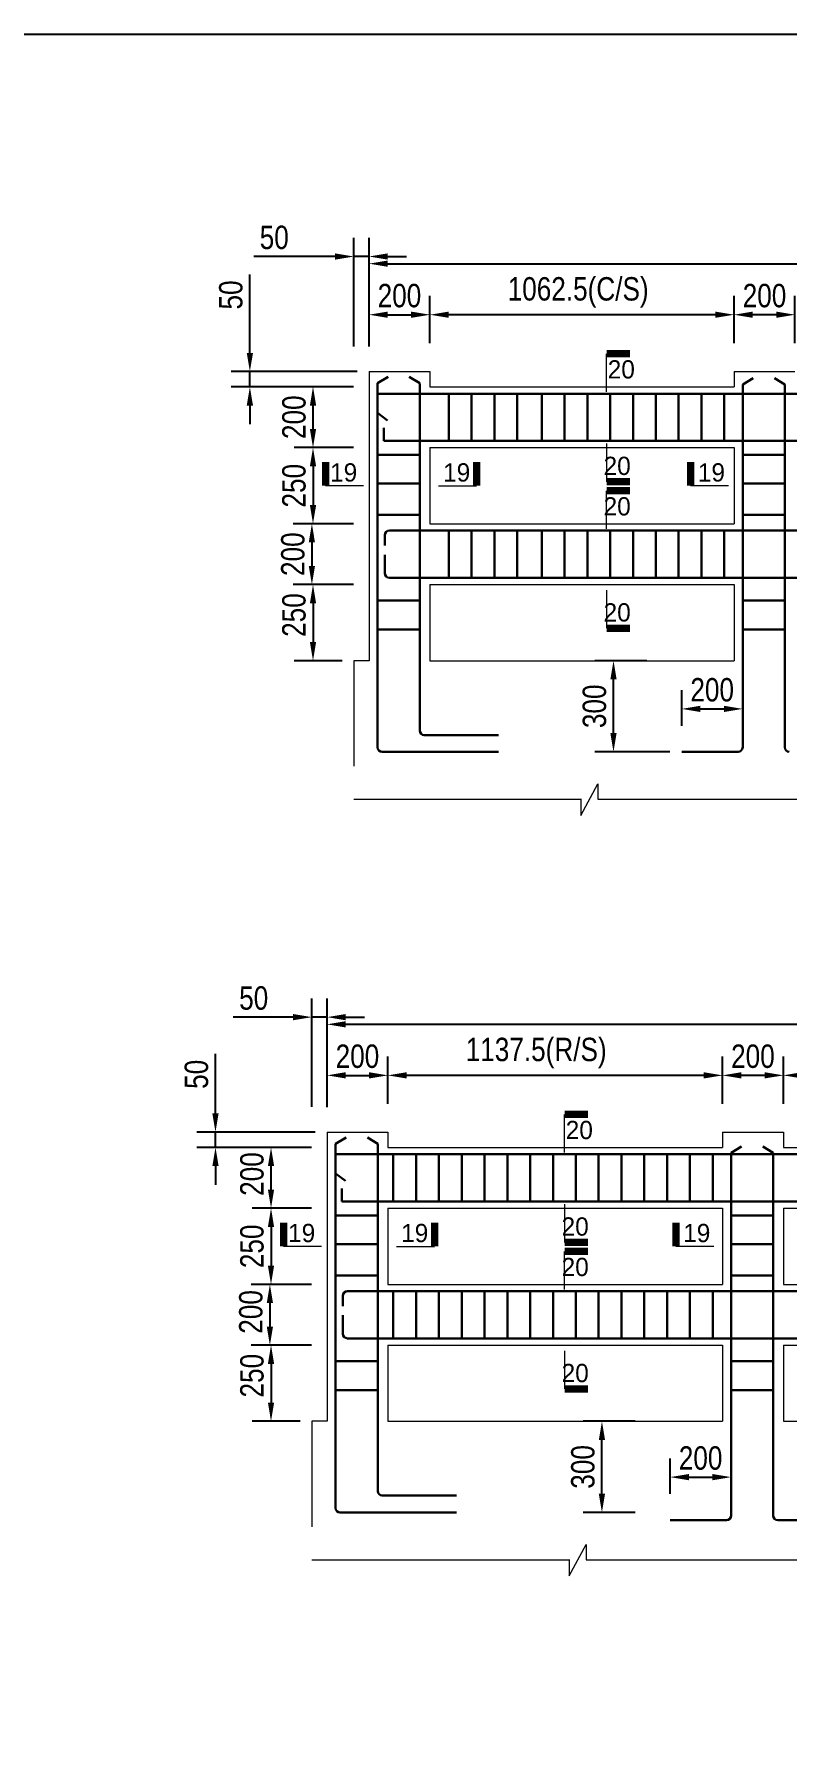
# Model space of a CAD drawing. Extents: x -358915 to 1258323, y -1667244 to -305611.
# Drawn here: x 1107416 to 1110632, y -1475188 to -1467894 of the extents above; entities that cross this region are included whole.
import ezdxf

# ---------------------------------------------------------------- set-up
doc = ezdxf.new("R2010")
doc.units = 0
doc.header["$LTSCALE"] = 300
doc.header["$MEASUREMENT"] = 0
doc.linetypes.add('DASHED', pattern=[0.75, 0.5, -0.25])
doc.layers.get('DEFPOINTS').update_dxf_attribs({"linetype": 'CONTINUOUS'})
doc.layers.add('LINE', color=7, linetype='CONTINUOUS')
doc.layers.add('TEXT', color=10, linetype='CONTINUOUS')
doc.layers.add('ROD', color=1, linetype='CONTINUOUS', lineweight=30)
doc.styles.add('DIM', font='isocp3.shx')
doc.styles.add('SH-T2', font='arial.ttf', dxfattribs={"width": 0.8})
doc.dimstyles.new('dim_50', dxfattribs={"dimtxt": 100, "dimasz": 100, "dimexe": 50, "dimexo": 30, "dimgap": 30, "dimtad": 1, "dimdec": 0, "dimzin": 0, "dimdsep": 46, "dimtxsty": 'DIM', "dimcen": 0.09, "dimclrd": 5, "dimclre": 5, "dimclrt": 7, "dimadec": 0, "dimazin": 0, "dimtfac": 1, "dimtdec": 0, "dimtmove": 0, "dimatfit": 3, "dimfxl": 1, "dimtolj": 1, "dimtzin": 0, "dimarcsym": 1})

# ---------------------------------------------------------------- blocks, each defined once
blk = doc.blocks.new('se')
at = {"layer": 'TEXT', "color": 6, "lineweight": 9, "ltscale": 3}
blk.add_lwpolyline([(0, 0, 20, 20, 0), (0, 64.7, 0, 0, 0)], format="xyseb", dxfattribs=at)
blk.add_lwpolyline([(-104.2, 0), (0, 0)], dxfattribs=at)
blk = doc.blocks.new('*D1262')
at = {"layer": 'DEFPOINTS', "color": 0, "transparency": 16777216}
for p in [(1109106.7, -1469092.7), (1108846.7, -1469263.9), (1109106.7, -1469263.9)]:
    blk.add_point(p, dxfattribs=at)
at = {"layer": 'LINE', "color": 5, "lineweight": -2, "transparency": 16777216}
for p, q in [((1108846.7, -1469213.9), (1108846.7, -1469012.7)), ((1109106.7, -1469213.9), (1109106.7, -1469012.7)), ((1108926.7, -1469092.7), (1109026.7, -1469092.7))]:
    blk.add_line(p, q, dxfattribs=at)
at = {"layer": 'LINE', "color": 5, "transparency": 16777216}
for points in [[(1108926.7, -1469079.4), (1108926.7, -1469106), (1108846.7, -1469092.7)], [(1109026.7, -1469079.4), (1109026.7, -1469106), (1109106.7, -1469092.7)]]:
    blk.add_solid(points, dxfattribs=at)
at = {"layer": 'LINE', "color": 7, "transparency": 16777216, "insert": (1108976.7, -1469011.7), "char_height": 100, "attachment_point": 5, "style": 'SH-T2'}
blk.add_mtext('\\A1;200', dxfattribs=at)
blk = doc.blocks.new('*D1263')
at = {"layer": 'DEFPOINTS', "color": 0, "transparency": 16777216}
for p in [(1109106.7, -1469092.7), (1109106.7, -1469263.9), (1110406.7, -1469263.9)]:
    blk.add_point(p, dxfattribs=at)
at = {"layer": 'LINE', "color": 5, "lineweight": -2, "transparency": 16777216}
for p, q in [((1109106.7, -1469213.9), (1109106.7, -1469012.7)), ((1110406.7, -1469213.9), (1110406.7, -1469012.7)), ((1110326.7, -1469092.7), (1109186.7, -1469092.7))]:
    blk.add_line(p, q, dxfattribs=at)
at = {"layer": 'LINE', "color": 5, "transparency": 16777216}
for points in [[(1109186.7, -1469079.4), (1109186.7, -1469106), (1109106.7, -1469092.7)], [(1110326.7, -1469079.4), (1110326.7, -1469106), (1110406.7, -1469092.7)]]:
    blk.add_solid(points, dxfattribs=at)
at = {"layer": 'LINE', "color": 7, "transparency": 16777216, "insert": (1109740.4, -1468997.2), "char_height": 100, "attachment_point": 5, "style": 'SH-T2'}
blk.add_mtext('\\A1;1062.5(C/S)', dxfattribs=at)
blk = doc.blocks.new('*D1264')
at = {"layer": 'DEFPOINTS', "color": 0, "transparency": 16777216}
for p in [(1110406.7, -1469092.7), (1110406.7, -1469263.9), (1110666.7, -1469263.9)]:
    blk.add_point(p, dxfattribs=at)
at = {"layer": 'LINE', "color": 5, "lineweight": -2, "transparency": 16777216}
for p, q in [((1110406.7, -1469213.9), (1110406.7, -1469012.7)), ((1110666.7, -1469213.9), (1110666.7, -1469012.7)), ((1110586.7, -1469092.7), (1110486.7, -1469092.7))]:
    blk.add_line(p, q, dxfattribs=at)
at = {"layer": 'LINE', "color": 5, "transparency": 16777216}
for points in [[(1110486.7, -1469079.4), (1110486.7, -1469106), (1110406.7, -1469092.7)], [(1110586.7, -1469079.4), (1110586.7, -1469106), (1110666.7, -1469092.7)]]:
    blk.add_solid(points, dxfattribs=at)
at = {"layer": 'LINE', "color": 7, "transparency": 16777216, "insert": (1110536.7, -1469011.7), "char_height": 100, "attachment_point": 5, "style": 'SH-T2'}
blk.add_mtext('\\A1;200', dxfattribs=at)
blk = doc.blocks.new('*D1267')
at = {"layer": 'DEFPOINTS', "color": 0, "transparency": 16777216}
for p in [(1108607.3, -1469400.5), (1108831, -1469400.5), (1108831, -1469660.5)]:
    blk.add_point(p, dxfattribs=at)
at = {"layer": 'LINE', "color": 5, "lineweight": -2, "transparency": 16777216}
for p, q in [((1108781, -1469400.5), (1108527.3, -1469400.5)), ((1108607.3, -1469580.5), (1108607.3, -1469480.5)), ((1108781, -1469660.5), (1108527.3, -1469660.5))]:
    blk.add_line(p, q, dxfattribs=at)
at = {"layer": 'LINE', "color": 5, "transparency": 16777216}
for points in [[(1108594, -1469480.5), (1108620.7, -1469480.5), (1108607.3, -1469400.5)], [(1108594, -1469580.5), (1108620.7, -1469580.5), (1108607.3, -1469660.5)]]:
    blk.add_solid(points, dxfattribs=at)
at = {"layer": 'LINE', "color": 7, "transparency": 16777216, "insert": (1108526.3, -1469530.5), "char_height": 100, "attachment_point": 5, "rotation": 90, "style": 'SH-T2'}
blk.add_mtext('\\A1;200', dxfattribs=at)
blk = doc.blocks.new('*D1268')
at = {"layer": 'DEFPOINTS', "color": 0, "transparency": 16777216}
for p in [(1108831, -1469660.5), (1108607.3, -1469985.5), (1108831, -1469985.5)]:
    blk.add_point(p, dxfattribs=at)
at = {"layer": 'LINE', "color": 5, "lineweight": -2, "transparency": 16777216}
for p, q in [((1108781, -1469660.5), (1108527.3, -1469660.5)), ((1108607.3, -1469740.5), (1108607.3, -1469905.5)), ((1108781, -1469985.5), (1108527.3, -1469985.5))]:
    blk.add_line(p, q, dxfattribs=at)
at = {"layer": 'LINE', "color": 5, "transparency": 16777216}
for points in [[(1108594, -1469740.5), (1108620.7, -1469740.5), (1108607.3, -1469660.5)], [(1108594, -1469905.5), (1108620.7, -1469905.5), (1108607.3, -1469985.5)]]:
    blk.add_solid(points, dxfattribs=at)
at = {"layer": 'LINE', "color": 7, "transparency": 16777216, "insert": (1108526.3, -1469823), "char_height": 100, "attachment_point": 5, "rotation": 90, "style": 'SH-T2'}
blk.add_mtext('\\A1;250', dxfattribs=at)
blk = doc.blocks.new('*D1269')
at = {"layer": 'DEFPOINTS', "color": 0, "transparency": 16777216}
for p in [(1108831, -1469985.5), (1108602.5, -1470245.5), (1108831, -1470245.5)]:
    blk.add_point(p, dxfattribs=at)
at = {"layer": 'LINE', "color": 5, "lineweight": -2, "transparency": 16777216}
for p, q in [((1108781, -1469985.5), (1108522.5, -1469985.5)), ((1108602.5, -1470065.5), (1108602.5, -1470165.5)), ((1108781, -1470245.5), (1108522.5, -1470245.5))]:
    blk.add_line(p, q, dxfattribs=at)
at = {"layer": 'LINE', "color": 5, "transparency": 16777216}
for points in [[(1108589.2, -1470065.5), (1108615.8, -1470065.5), (1108602.5, -1469985.5)], [(1108589.2, -1470165.5), (1108615.8, -1470165.5), (1108602.5, -1470245.5)]]:
    blk.add_solid(points, dxfattribs=at)
at = {"layer": 'LINE', "color": 7, "transparency": 16777216, "insert": (1108521.5, -1470115.5), "char_height": 100, "attachment_point": 5, "rotation": 90, "style": 'SH-T2'}
blk.add_mtext('\\A1;200', dxfattribs=at)
blk = doc.blocks.new('*D1270')
at = {"layer": 'DEFPOINTS', "color": 0, "transparency": 16777216}
for p in [(1108782.5, -1470245.5), (1108607.3, -1470570.5), (1108782.5, -1470570.5)]:
    blk.add_point(p, dxfattribs=at)
at = {"layer": 'LINE', "color": 5, "lineweight": -2, "transparency": 16777216}
for p, q in [((1108732.5, -1470245.5), (1108527.3, -1470245.5)), ((1108607.3, -1470325.5), (1108607.3, -1470490.5)), ((1108732.5, -1470570.5), (1108527.3, -1470570.5))]:
    blk.add_line(p, q, dxfattribs=at)
at = {"layer": 'LINE', "color": 5, "transparency": 16777216}
for points in [[(1108594, -1470325.5), (1108620.7, -1470325.5), (1108607.3, -1470245.5)], [(1108594, -1470490.5), (1108620.7, -1470490.5), (1108607.3, -1470570.5)]]:
    blk.add_solid(points, dxfattribs=at)
at = {"layer": 'LINE', "color": 7, "transparency": 16777216, "insert": (1108526.3, -1470375.5), "char_height": 100, "attachment_point": 5, "rotation": 90, "style": 'SH-T2'}
blk.add_mtext('\\A1;250', dxfattribs=at)
blk = doc.blocks.new('*D1275')
at = {"layer": 'DEFPOINTS', "color": 0, "transparency": 16777216}
for p in [(1115346.7, -1468874.7), (1108846.7, -1468962.7), (1115346.7, -1468962.7)]:
    blk.add_point(p, dxfattribs=at)
at = {"layer": 'LINE', "color": 5, "lineweight": -2, "transparency": 16777216}
for p, q in [((1108846.7, -1468912.7), (1108846.7, -1468794.7)), ((1115346.7, -1468912.7), (1115346.7, -1468794.7)), ((1108926.7, -1468874.7), (1115266.7, -1468874.7))]:
    blk.add_line(p, q, dxfattribs=at)
at = {"layer": 'LINE', "color": 5, "transparency": 16777216}
for points in [[(1108926.7, -1468861.4), (1108926.7, -1468888), (1108846.7, -1468874.7)], [(1115266.7, -1468861.4), (1115266.7, -1468888), (1115346.7, -1468874.7)]]:
    blk.add_solid(points, dxfattribs=at)
at = {"layer": 'LINE', "color": 7, "transparency": 16777216, "insert": (1112096.7, -1468793.7), "char_height": 100, "attachment_point": 5, "style": 'SH-T2'}
blk.add_mtext('\\A1;5250', dxfattribs=at)
blk = doc.blocks.new('*D1276')
at = {"layer": 'DEFPOINTS', "color": 0, "transparency": 16777216}
for p in [(1108781.7, -1468844.1), (1108781.7, -1469277.8), (1108846.7, -1469278.3)]:
    blk.add_point(p, dxfattribs=at)
at = {"layer": 'LINE', "color": 5, "lineweight": -2, "transparency": 16777216}
for p, q in [((1108781.7, -1469227.8), (1108781.7, -1468764.1)), ((1108846.7, -1469228.3), (1108846.7, -1468764.1)), ((1108701.7, -1468844.1), (1108354.6, -1468844.1)), ((1108846.7, -1468844.1), (1108781.7, -1468844.1)), ((1108926.7, -1468844.1), (1109006.7, -1468844.1))]:
    blk.add_line(p, q, dxfattribs=at)
at = {"layer": 'LINE', "color": 5, "transparency": 16777216}
for points in [[(1108701.7, -1468830.7), (1108701.7, -1468857.4), (1108781.7, -1468844.1)], [(1108926.7, -1468830.7), (1108926.7, -1468857.4), (1108846.7, -1468844.1)]]:
    blk.add_solid(points, dxfattribs=at)
at = {"layer": 'LINE', "color": 7, "transparency": 16777216, "insert": (1108441.7, -1468763), "char_height": 100, "attachment_point": 5, "style": 'SH-T2'}
blk.add_mtext('\\A1;50', dxfattribs=at)
blk = doc.blocks.new('*D1333')
at = {"layer": 'DEFPOINTS', "color": 0, "transparency": 16777216}
for p in [(1109891.4, -1470570.5), (1110084, -1470570.5), (1110182.8, -1470959.8)]:
    blk.add_point(p, dxfattribs=at)
at = {"layer": 'LINE', "color": 5, "lineweight": -2, "transparency": 16777216}
for p, q in [((1110034, -1470570.5), (1109811.4, -1470570.5)), ((1109891.4, -1470879.8), (1109891.4, -1470650.5)), ((1110132.8, -1470959.8), (1109811.4, -1470959.8))]:
    blk.add_line(p, q, dxfattribs=at)
at = {"layer": 'LINE', "color": 5, "transparency": 16777216}
for points in [[(1109878.1, -1470650.5), (1109904.7, -1470650.5), (1109891.4, -1470570.5)], [(1109878.1, -1470879.8), (1109904.7, -1470879.8), (1109891.4, -1470959.8)]]:
    blk.add_solid(points, dxfattribs=at)
at = {"layer": 'LINE', "color": 7, "transparency": 16777216, "insert": (1109810.3, -1470765.2), "char_height": 100, "attachment_point": 5, "rotation": 90, "style": 'SH-T2'}
blk.add_mtext('\\A1;300', dxfattribs=at)
blk = doc.blocks.new('*D1278')
at = {"layer": 'DEFPOINTS', "color": 0, "transparency": 16777216}
for p in [(1108927.2, -1472341.6), (1108667.2, -1472512.7), (1108927.2, -1472512.7)]:
    blk.add_point(p, dxfattribs=at)
at = {"layer": 'LINE', "color": 5, "lineweight": -2, "transparency": 16777216}
for p, q in [((1108667.2, -1472462.7), (1108667.2, -1472261.6)), ((1108927.2, -1472462.7), (1108927.2, -1472261.6)), ((1108747.2, -1472341.6), (1108847.2, -1472341.6))]:
    blk.add_line(p, q, dxfattribs=at)
at = {"layer": 'LINE', "color": 5, "transparency": 16777216}
for points in [[(1108747.2, -1472328.2), (1108747.2, -1472354.9), (1108667.2, -1472341.6)], [(1108847.2, -1472328.2), (1108847.2, -1472354.9), (1108927.2, -1472341.6)]]:
    blk.add_solid(points, dxfattribs=at)
at = {"layer": 'LINE', "color": 7, "transparency": 16777216, "insert": (1108797.2, -1472260.5), "char_height": 100, "attachment_point": 5, "style": 'SH-T2'}
blk.add_mtext('\\A1;200', dxfattribs=at)
blk = doc.blocks.new('*D1279')
at = {"layer": 'DEFPOINTS', "color": 0, "transparency": 16777216}
for p in [(1108927.2, -1472341.6), (1108927.2, -1472512.7), (1110357.2, -1472512.7)]:
    blk.add_point(p, dxfattribs=at)
at = {"layer": 'LINE', "color": 5, "lineweight": -2, "transparency": 16777216}
for p, q in [((1108927.2, -1472462.7), (1108927.2, -1472261.6)), ((1110357.2, -1472462.7), (1110357.2, -1472261.6)), ((1110277.2, -1472341.6), (1109007.2, -1472341.6))]:
    blk.add_line(p, q, dxfattribs=at)
at = {"layer": 'LINE', "color": 5, "transparency": 16777216}
for points in [[(1109007.2, -1472328.2), (1109007.2, -1472354.9), (1108927.2, -1472341.6)], [(1110277.2, -1472328.2), (1110277.2, -1472354.9), (1110357.2, -1472341.6)]]:
    blk.add_solid(points, dxfattribs=at)
at = {"layer": 'LINE', "color": 7, "transparency": 16777216, "insert": (1109561, -1472246), "char_height": 100, "attachment_point": 5, "style": 'SH-T2'}
blk.add_mtext('\\A1;1137.5(R/S)', dxfattribs=at)
blk = doc.blocks.new('*D1280')
at = {"layer": 'DEFPOINTS', "color": 0, "transparency": 16777216}
for p in [(1110357.2, -1472341.6), (1110357.2, -1472512.7), (1110617.2, -1472512.7)]:
    blk.add_point(p, dxfattribs=at)
at = {"layer": 'LINE', "color": 5, "lineweight": -2, "transparency": 16777216}
for p, q in [((1110357.2, -1472462.7), (1110357.2, -1472261.6)), ((1110617.2, -1472462.7), (1110617.2, -1472261.6)), ((1110537.2, -1472341.6), (1110437.2, -1472341.6))]:
    blk.add_line(p, q, dxfattribs=at)
at = {"layer": 'LINE', "color": 5, "transparency": 16777216}
for points in [[(1110437.2, -1472328.2), (1110437.2, -1472354.9), (1110357.2, -1472341.6)], [(1110537.2, -1472328.2), (1110537.2, -1472354.9), (1110617.2, -1472341.6)]]:
    blk.add_solid(points, dxfattribs=at)
at = {"layer": 'LINE', "color": 7, "transparency": 16777216, "insert": (1110487.2, -1472260.5), "char_height": 100, "attachment_point": 5, "style": 'SH-T2'}
blk.add_mtext('\\A1;200', dxfattribs=at)
blk = doc.blocks.new('*D1283')
at = {"layer": 'DEFPOINTS', "color": 0, "transparency": 16777216}
for p in [(1108427.9, -1472649.3), (1108651.5, -1472649.3), (1108651.5, -1472909.3)]:
    blk.add_point(p, dxfattribs=at)
at = {"layer": 'LINE', "color": 5, "lineweight": -2, "transparency": 16777216}
for p, q in [((1108601.5, -1472649.3), (1108347.9, -1472649.3)), ((1108427.9, -1472829.3), (1108427.9, -1472729.3)), ((1108601.5, -1472909.3), (1108347.9, -1472909.3))]:
    blk.add_line(p, q, dxfattribs=at)
at = {"layer": 'LINE', "color": 5, "transparency": 16777216}
for points in [[(1108414.6, -1472729.3), (1108441.2, -1472729.3), (1108427.9, -1472649.3)], [(1108414.6, -1472829.3), (1108441.2, -1472829.3), (1108427.9, -1472909.3)]]:
    blk.add_solid(points, dxfattribs=at)
at = {"layer": 'LINE', "color": 7, "transparency": 16777216, "insert": (1108346.8, -1472763.1), "char_height": 100, "attachment_point": 5, "rotation": 90, "style": 'SH-T2'}
blk.add_mtext('\\A1;200', dxfattribs=at)
blk = doc.blocks.new('*D1284')
at = {"layer": 'DEFPOINTS', "color": 0, "transparency": 16777216}
for p in [(1108651.5, -1472909.3), (1108427.9, -1473234.3), (1108651.5, -1473234.3)]:
    blk.add_point(p, dxfattribs=at)
at = {"layer": 'LINE', "color": 5, "lineweight": -2, "transparency": 16777216}
for p, q in [((1108601.5, -1472909.3), (1108347.9, -1472909.3)), ((1108427.9, -1472989.3), (1108427.9, -1473154.3)), ((1108601.5, -1473234.3), (1108347.9, -1473234.3))]:
    blk.add_line(p, q, dxfattribs=at)
at = {"layer": 'LINE', "color": 5, "transparency": 16777216}
for points in [[(1108414.6, -1472989.3), (1108441.2, -1472989.3), (1108427.9, -1472909.3)], [(1108414.6, -1473154.3), (1108441.2, -1473154.3), (1108427.9, -1473234.3)]]:
    blk.add_solid(points, dxfattribs=at)
at = {"layer": 'LINE', "color": 7, "transparency": 16777216, "insert": (1108346.8, -1473071.8), "char_height": 100, "attachment_point": 5, "rotation": 90, "style": 'SH-T2'}
blk.add_mtext('\\A1;250', dxfattribs=at)
blk = doc.blocks.new('*D1285')
at = {"layer": 'DEFPOINTS', "color": 0, "transparency": 16777216}
for p in [(1108651.5, -1473234.3), (1108423.1, -1473494.3), (1108651.5, -1473494.3)]:
    blk.add_point(p, dxfattribs=at)
at = {"layer": 'LINE', "color": 5, "lineweight": -2, "transparency": 16777216}
for p, q in [((1108601.5, -1473234.3), (1108343.1, -1473234.3)), ((1108423.1, -1473314.3), (1108423.1, -1473414.3)), ((1108601.5, -1473494.3), (1108343.1, -1473494.3))]:
    blk.add_line(p, q, dxfattribs=at)
at = {"layer": 'LINE', "color": 5, "transparency": 16777216}
for points in [[(1108409.7, -1473314.3), (1108436.4, -1473314.3), (1108423.1, -1473234.3)], [(1108409.7, -1473414.3), (1108436.4, -1473414.3), (1108423.1, -1473494.3)]]:
    blk.add_solid(points, dxfattribs=at)
at = {"layer": 'LINE', "color": 7, "transparency": 16777216, "insert": (1108342, -1473352), "char_height": 100, "attachment_point": 5, "rotation": 90, "style": 'SH-T2'}
blk.add_mtext('\\A1;200', dxfattribs=at)
blk = doc.blocks.new('*D1286')
at = {"layer": 'DEFPOINTS', "color": 0, "transparency": 16777216}
for p in [(1108603.1, -1473494.3), (1108427.9, -1473819.3), (1108603.1, -1473819.3)]:
    blk.add_point(p, dxfattribs=at)
at = {"layer": 'LINE', "color": 5, "lineweight": -2, "transparency": 16777216}
for p, q in [((1108553.1, -1473494.3), (1108347.9, -1473494.3)), ((1108427.9, -1473574.3), (1108427.9, -1473739.3)), ((1108553.1, -1473819.3), (1108347.9, -1473819.3))]:
    blk.add_line(p, q, dxfattribs=at)
at = {"layer": 'LINE', "color": 5, "transparency": 16777216}
for points in [[(1108414.6, -1473574.3), (1108441.2, -1473574.3), (1108427.9, -1473494.3)], [(1108414.6, -1473739.3), (1108441.2, -1473739.3), (1108427.9, -1473819.3)]]:
    blk.add_solid(points, dxfattribs=at)
at = {"layer": 'LINE', "color": 7, "transparency": 16777216, "insert": (1108346.8, -1473624.3), "char_height": 100, "attachment_point": 5, "rotation": 90, "style": 'SH-T2'}
blk.add_mtext('\\A1;250', dxfattribs=at)
blk = doc.blocks.new('*D1287')
at = {"layer": 'DEFPOINTS', "color": 0, "transparency": 16777216}
for p in [(1112047.2, -1472341.6), (1110617.2, -1472512.7), (1112047.2, -1472512.7)]:
    blk.add_point(p, dxfattribs=at)
at = {"layer": 'LINE', "color": 5, "lineweight": -2, "transparency": 16777216}
for p, q in [((1110617.2, -1472462.7), (1110617.2, -1472261.6)), ((1112047.2, -1472462.7), (1112047.2, -1472261.6)), ((1110697.2, -1472341.6), (1111967.2, -1472341.6))]:
    blk.add_line(p, q, dxfattribs=at)
at = {"layer": 'LINE', "color": 5, "transparency": 16777216}
for points in [[(1110697.2, -1472328.2), (1110697.2, -1472354.9), (1110617.2, -1472341.6)], [(1111967.2, -1472328.2), (1111967.2, -1472354.9), (1112047.2, -1472341.6)]]:
    blk.add_solid(points, dxfattribs=at)
at = {"layer": 'LINE', "color": 7, "transparency": 16777216, "insert": (1111251, -1472246), "char_height": 100, "attachment_point": 5, "style": 'SH-T2'}
blk.add_mtext('\\A1;1137.5 (R/S)', dxfattribs=at)
blk = doc.blocks.new('*D1291')
at = {"layer": 'DEFPOINTS', "color": 0, "transparency": 16777216}
for p in [(1115687.2, -1472123.6), (1108667.2, -1472211.6), (1115687.2, -1472211.6)]:
    blk.add_point(p, dxfattribs=at)
at = {"layer": 'LINE', "color": 5, "lineweight": -2, "transparency": 16777216}
for p, q in [((1108667.2, -1472161.6), (1108667.2, -1472043.6)), ((1115687.2, -1472161.6), (1115687.2, -1472043.6)), ((1108747.2, -1472123.6), (1115607.2, -1472123.6))]:
    blk.add_line(p, q, dxfattribs=at)
at = {"layer": 'LINE', "color": 5, "transparency": 16777216}
for points in [[(1108747.2, -1472110.2), (1108747.2, -1472136.9), (1108667.2, -1472123.6)], [(1115607.2, -1472110.2), (1115607.2, -1472136.9), (1115687.2, -1472123.6)]]:
    blk.add_solid(points, dxfattribs=at)
at = {"layer": 'LINE', "color": 7, "transparency": 16777216, "insert": (1112177.2, -1472042.5), "char_height": 100, "attachment_point": 5, "style": 'SH-T2'}
blk.add_mtext('\\A1;5550', dxfattribs=at)
blk = doc.blocks.new('*D1292')
at = {"layer": 'DEFPOINTS', "color": 0, "transparency": 16777216}
for p in [(1108602.2, -1472092.9), (1108602.2, -1472526.7), (1108667.2, -1472527.2)]:
    blk.add_point(p, dxfattribs=at)
at = {"layer": 'LINE', "color": 5, "lineweight": -2, "transparency": 16777216}
for p, q in [((1108602.2, -1472476.7), (1108602.2, -1472012.9)), ((1108667.2, -1472477.2), (1108667.2, -1472012.9)), ((1108522.2, -1472092.9), (1108266.8, -1472092.9)), ((1108667.2, -1472092.9), (1108602.2, -1472092.9)), ((1108747.2, -1472092.9), (1108827.2, -1472092.9))]:
    blk.add_line(p, q, dxfattribs=at)
at = {"layer": 'LINE', "color": 5, "transparency": 16777216}
for points in [[(1108522.2, -1472079.6), (1108522.2, -1472106.3), (1108602.2, -1472092.9)], [(1108747.2, -1472079.6), (1108747.2, -1472106.3), (1108667.2, -1472092.9)]]:
    blk.add_solid(points, dxfattribs=at)
at = {"layer": 'LINE', "color": 7, "transparency": 16777216, "insert": (1108353.9, -1472011.9), "char_height": 100, "attachment_point": 5, "style": 'SH-T2'}
blk.add_mtext('\\A1;50', dxfattribs=at)
blk = doc.blocks.new('*D1335')
at = {"layer": 'DEFPOINTS', "color": 0, "transparency": 16777216}
for p in [(1109842, -1473819.3), (1110034.6, -1473819.3), (1110034.6, -1474208.7)]:
    blk.add_point(p, dxfattribs=at)
at = {"layer": 'LINE', "color": 5, "lineweight": -2, "transparency": 16777216}
for p, q in [((1109984.6, -1473819.3), (1109762, -1473819.3)), ((1109842, -1474128.7), (1109842, -1473899.3)), ((1109984.6, -1474208.7), (1109762, -1474208.7))]:
    blk.add_line(p, q, dxfattribs=at)
at = {"layer": 'LINE', "color": 5, "transparency": 16777216}
for points in [[(1109828.6, -1473899.3), (1109855.3, -1473899.3), (1109842, -1473819.3)], [(1109828.6, -1474128.7), (1109855.3, -1474128.7), (1109842, -1474208.7)]]:
    blk.add_solid(points, dxfattribs=at)
at = {"layer": 'LINE', "color": 7, "transparency": 16777216, "insert": (1109760.9, -1474014), "char_height": 100, "attachment_point": 5, "rotation": 90, "style": 'SH-T2'}
blk.add_mtext('\\A1;300', dxfattribs=at)
blk = doc.blocks.new('*D1296')
at = {"layer": 'DEFPOINTS', "color": 0, "transparency": 16777216}
for p in [(1108667.2, -1472584.3), (1108190.6, -1472649.3), (1108651.5, -1472649.3)]:
    blk.add_point(p, dxfattribs=at)
at = {"layer": 'LINE', "color": 5, "lineweight": -2, "transparency": 16777216}
for p, q in [((1108190.6, -1472504.3), (1108190.6, -1472250)), ((1108617.2, -1472584.3), (1108110.6, -1472584.3)), ((1108190.6, -1472649.3), (1108190.6, -1472584.3)), ((1108601.5, -1472649.3), (1108110.6, -1472649.3)), ((1108190.6, -1472729.3), (1108190.6, -1472809.3))]:
    blk.add_line(p, q, dxfattribs=at)
at = {"layer": 'LINE', "color": 5, "transparency": 16777216}
for points in [[(1108177.3, -1472504.3), (1108203.9, -1472504.3), (1108190.6, -1472584.3)], [(1108177.3, -1472729.3), (1108203.9, -1472729.3), (1108190.6, -1472649.3)]]:
    blk.add_solid(points, dxfattribs=at)
at = {"layer": 'LINE', "color": 7, "transparency": 16777216, "insert": (1108109.5, -1472337.2), "char_height": 100, "attachment_point": 5, "rotation": 90, "style": 'SH-T2'}
blk.add_mtext('\\A1;50', dxfattribs=at)
blk = doc.blocks.new('*D1297')
at = {"layer": 'DEFPOINTS', "color": 0, "transparency": 16777216}
for p in [(1108846.7, -1469335.5), (1108337.5, -1469400.5), (1108831, -1469400.5)]:
    blk.add_point(p, dxfattribs=at)
at = {"layer": 'LINE', "color": 5, "lineweight": -2, "transparency": 16777216}
for p, q in [((1108337.5, -1469255.5), (1108337.5, -1468921.1)), ((1108796.7, -1469335.5), (1108257.5, -1469335.5)), ((1108337.5, -1469400.5), (1108337.5, -1469335.5)), ((1108781, -1469400.5), (1108257.5, -1469400.5)), ((1108337.5, -1469480.5), (1108337.5, -1469560.5))]:
    blk.add_line(p, q, dxfattribs=at)
at = {"layer": 'LINE', "color": 5, "transparency": 16777216}
for points in [[(1108324.2, -1469255.5), (1108350.9, -1469255.5), (1108337.5, -1469335.5)], [(1108324.2, -1469480.5), (1108350.9, -1469480.5), (1108337.5, -1469400.5)]]:
    blk.add_solid(points, dxfattribs=at)
at = {"layer": 'LINE', "color": 7, "transparency": 16777216, "insert": (1108256.5, -1469008.3), "char_height": 100, "attachment_point": 5, "rotation": 90, "style": 'SH-T2'}
blk.add_mtext('\\A1;50', dxfattribs=at)
blk = doc.blocks.new('*D1337')
at = {"layer": 'DEFPOINTS', "color": 0, "transparency": 16777216}
for p in [(1110443.4, -1470776.3), (1110182.8, -1470898.3), (1110443.4, -1470898.3)]:
    blk.add_point(p, dxfattribs=at)
at = {"layer": 'LINE', "color": 5, "lineweight": -2, "transparency": 16777216}
for p, q in [((1110182.8, -1470848.3), (1110182.8, -1470696.3)), ((1110443.4, -1470848.3), (1110443.4, -1470696.3)), ((1110262.8, -1470776.3), (1110363.4, -1470776.3))]:
    blk.add_line(p, q, dxfattribs=at)
at = {"layer": 'LINE', "color": 5, "transparency": 16777216}
for points in [[(1110262.8, -1470762.9), (1110262.8, -1470789.6), (1110182.8, -1470776.3)], [(1110363.4, -1470762.9), (1110363.4, -1470789.6), (1110443.4, -1470776.3)]]:
    blk.add_solid(points, dxfattribs=at)
at = {"layer": 'LINE', "color": 7, "transparency": 16777216, "insert": (1110313.1, -1470695.2), "char_height": 100, "attachment_point": 5, "style": 'SH-T2'}
blk.add_mtext('\\A1;200', dxfattribs=at)
blk = doc.blocks.new('*D1340')
at = {"layer": 'DEFPOINTS', "color": 0, "transparency": 16777216}
for p in [(1110394, -1474057.6), (1110133.4, -1474179.7), (1110394, -1474179.7)]:
    blk.add_point(p, dxfattribs=at)
at = {"layer": 'LINE', "color": 5, "lineweight": -2, "transparency": 16777216}
for p, q in [((1110133.4, -1474129.7), (1110133.4, -1473977.6)), ((1110394, -1474129.7), (1110394, -1473977.6)), ((1110213.4, -1474057.6), (1110314, -1474057.6))]:
    blk.add_line(p, q, dxfattribs=at)
at = {"layer": 'LINE', "color": 5, "transparency": 16777216}
for points in [[(1110213.4, -1474044.3), (1110213.4, -1474071), (1110133.4, -1474057.6)], [(1110314, -1474044.3), (1110314, -1474071), (1110394, -1474057.6)]]:
    blk.add_solid(points, dxfattribs=at)
at = {"layer": 'LINE', "color": 7, "transparency": 16777216, "insert": (1110263.7, -1473976.6), "char_height": 100, "attachment_point": 5, "style": 'SH-T2'}
blk.add_mtext('\\A1;200', dxfattribs=at)

msp = doc.modelspace()

# ---------------------------------------------------------------- linework, layer by layer
at = {"layer": 'LINE', "lineweight": 9}
for p, q in [((1108846.7, -1469335.5), (1108846.7, -1470570.5)), ((1109106.7, -1469400.5), (1110406.7, -1469400.5)), ((1109106.7, -1469660.5), (1110406.7, -1469660.5)), ((1109106.7, -1469660.5), (1109106.7, -1469985.5)), ((1110406.7, -1469660.5), (1110406.7, -1469985.5)), ((1109106.7, -1469985.5), (1110406.7, -1469985.5)), ((1109106.7, -1470245.5), (1110406.7, -1470245.5)), ((1109106.7, -1470245.5), (1109106.7, -1470570.5)), ((1110406.7, -1470245.5), (1110406.7, -1470570.5)), ((1109106.7, -1470570.5), (1110406.7, -1470570.5)), ((1108667.2, -1472584.3), (1108667.2, -1473819.3)), ((1108927.2, -1472649.3), (1110357.2, -1472649.3)), ((1110617.2, -1472649.3), (1112047.2, -1472649.3)), ((1108927.2, -1472909.3), (1110357.2, -1472909.3)), ((1108927.2, -1472909.3), (1108927.2, -1473234.3)), ((1110357.2, -1472909.3), (1110357.2, -1473234.3)), ((1110617.2, -1472909.3), (1112047.2, -1472909.3)), ((1110617.2, -1472909.3), (1110617.2, -1473234.3)), ((1108927.2, -1473234.3), (1110357.2, -1473234.3)), ((1110617.2, -1473234.3), (1112047.2, -1473234.3)), ((1108927.2, -1473494.3), (1110357.2, -1473494.3)), ((1108927.2, -1473494.3), (1108927.2, -1473819.3)), ((1110357.2, -1473494.3), (1110357.2, -1473819.3)), ((1110617.2, -1473494.3), (1113737.2, -1473494.3)), ((1110617.2, -1473494.3), (1110617.2, -1473819.3)), ((1108927.2, -1473819.3), (1110357.2, -1473819.3)), ((1110617.2, -1473819.3), (1112047.2, -1473819.3))]:
    msp.add_line(p, q, dxfattribs=at)
at = {"layer": 'LINE', "linetype": 'DASHED', "lineweight": 9, "ltscale": 3}
for p, q in [((1109106.7, -1469335.5), (1109106.7, -1469400.5)), ((1110406.7, -1469335.5), (1110406.7, -1469400.5)), ((1108781.7, -1470570.5), (1108781.7, -1471162.2)), ((1108927.2, -1472584.3), (1108927.2, -1472649.3)), ((1110357.2, -1472584.3), (1110357.2, -1472649.3)), ((1110617.2, -1472584.3), (1110617.2, -1472649.3)), ((1108602.2, -1473819.3), (1108602.2, -1474411))]:
    msp.add_line(p, q, dxfattribs=at)
at = {"layer": 'LINE', "lineweight": 15}
for p, q in [((1109751.9, -1471231.1), (1109823.9, -1471095.8)), ((1109823.9, -1471095.8), (1109823.9, -1471162.2)), ((1108781.7, -1471162.2), (1109751.9, -1471162.2)), ((1109751.9, -1471160.9), (1109751.9, -1471231.1)), ((1109823.9, -1471162.2), (1112074.8, -1471162.2)), ((1108602.2, -1474411), (1109702.4, -1474411)), ((1109702.4, -1474479.9), (1109774.4, -1474344.7)), ((1109702.4, -1474409.7), (1109702.4, -1474479.9)), ((1109774.4, -1474344.7), (1109774.4, -1474411)), ((1109774.4, -1474411), (1112155.4, -1474411))]:
    msp.add_line(p, q, dxfattribs=at)
at = {"layer": 'LINE'}
msp.add_lwpolyline([(1123899.8, -1488297), (1095047.5, -1488297), (1095047.5, -1467894.3), (1123899.8, -1467894.3)], close=True, dxfattribs=at)
at = {"layer": 'LINE', "linetype": 'DASHED', "lineweight": 9, "ltscale": 3}
for points in [[(1108846.7, -1469335.5), (1109106.7, -1469335.5)], [(1110406.7, -1469335.5), (1110666.7, -1469335.5)], [(1108846.7, -1470570.5), (1108781.7, -1470570.5)], [(1108667.2, -1472584.3), (1108927.2, -1472584.3)], [(1110357.2, -1472584.3), (1110617.2, -1472584.3)], [(1108667.2, -1473819.3), (1108602.2, -1473819.3)]]:
    msp.add_lwpolyline(points, dxfattribs=at)
at = {"layer": 'ROD'}
for p, q in [((1108883.4, -1469576.8), (1108883.4, -1469385)), ((1108883.4, -1469429.9), (1113682.7, -1469429.9)), ((1108883.4, -1470940.3), (1108883.4, -1469449.4)), ((1109037.4, -1469429.9), (1109014.6, -1469429.9)), ((1109063.3, -1469386.3), (1109063.3, -1470868.5)), ((1109187.6, -1469631), (1109187.6, -1469429.9)), ((1109285.1, -1469631), (1109285.1, -1469429.9)), ((1109382.6, -1469631), (1109382.6, -1469429.9)), ((1109480.1, -1469631), (1109480.1, -1469429.9)), ((1109584.9, -1469631), (1109584.9, -1469429.9)), ((1109682.4, -1469631), (1109682.4, -1469429.9)), ((1109779.9, -1469631), (1109779.9, -1469429.9)), ((1109877.4, -1469631), (1109877.4, -1469429.9)), ((1109974.9, -1469631), (1109974.9, -1469429.9)), ((1110072.4, -1469631), (1110072.4, -1469429.9)), ((1110169.9, -1469631), (1110169.9, -1469429.9)), ((1110267.4, -1469631), (1110267.4, -1469429.9)), ((1110364.9, -1469631), (1110364.9, -1469429.9)), ((1110443.4, -1470940.3), (1110443.4, -1469390.9)), ((1110443.4, -1469390.9), (1110443.4, -1469482.2)), ((1110623.3, -1469390.9), (1110623.3, -1470940.3)), ((1108909.5, -1469631), (1108909.5, -1469576.4)), ((1108909.5, -1469631), (1113682.7, -1469631)), ((1108883.4, -1469690.7), (1109063.3, -1469690.7)), ((1110443.4, -1469690.7), (1110562.7, -1469690.7)), ((1110510.7, -1469690.7), (1110623.3, -1469690.7)), ((1108883.4, -1469813.8), (1109063.3, -1469813.8)), ((1110443.4, -1469813.8), (1110562.7, -1469813.8)), ((1110510.7, -1469813.8), (1110623.3, -1469813.8)), ((1108883.4, -1469947.3), (1109063.3, -1469947.3)), ((1110443.4, -1469947.3), (1110562.7, -1469947.3)), ((1110510.7, -1469947.3), (1110623.3, -1469947.3)), ((1108914.4, -1470034.4), (1108914.4, -1470078.4)), ((1108933.9, -1470014.9), (1113526.7, -1470014.9)), ((1109187.6, -1470216), (1109187.6, -1470014.9)), ((1109285.1, -1470216), (1109285.1, -1470014.9)), ((1109382.6, -1470216), (1109382.6, -1470014.9)), ((1109480.1, -1470216), (1109480.1, -1470014.9)), ((1109584.9, -1470216), (1109584.9, -1470014.9)), ((1109682.4, -1470216), (1109682.4, -1470014.9)), ((1109779.9, -1470216), (1109779.9, -1470014.9)), ((1109877.4, -1470216), (1109877.4, -1470014.9)), ((1109974.9, -1470216), (1109974.9, -1470014.9)), ((1110072.4, -1470216), (1110072.4, -1470014.9)), ((1110169.9, -1470216), (1110169.9, -1470014.9)), ((1110267.4, -1470216), (1110267.4, -1470014.9)), ((1110364.9, -1470216), (1110364.9, -1470014.9)), ((1108914.4, -1470117.6), (1108914.4, -1470196.5)), ((1108933.9, -1470216), (1113526.7, -1470216)), ((1108883.4, -1470313.8), (1109063.3, -1470313.8)), ((1110443.4, -1470313.8), (1110562.7, -1470313.8)), ((1110510.7, -1470313.8), (1110623.3, -1470313.8)), ((1108883.4, -1470436.9), (1109063.3, -1470436.9)), ((1110443.4, -1470436.9), (1110562.7, -1470436.9)), ((1110510.7, -1470436.9), (1110623.3, -1470436.9)), ((1109082.8, -1470888), (1109399.3, -1470888)), ((1108902.9, -1470959.8), (1109399.3, -1470959.8)), ((1110182.8, -1470959.8), (1110423.9, -1470959.8)), ((1108704, -1472825.7), (1108704, -1472633.9)), ((1108883.8, -1472633.9), (1108883.8, -1474117.3)), ((1108704, -1472678.8), (1113893.2, -1472678.8)), ((1108704, -1474189.2), (1108704, -1472698.3)), ((1108950.5, -1472879.9), (1108950.5, -1472678.8)), ((1109048, -1472879.9), (1109048, -1472678.8)), ((1109145.5, -1472879.9), (1109145.5, -1472678.8)), ((1109243, -1472879.9), (1109243, -1472678.8)), ((1109340.5, -1472879.9), (1109340.5, -1472678.8)), ((1109438, -1472879.9), (1109438, -1472678.8)), ((1109535.5, -1472879.9), (1109535.5, -1472678.8)), ((1109633, -1472879.9), (1109633, -1472678.8)), ((1109730.5, -1472879.9), (1109730.5, -1472678.8)), ((1109828, -1472879.9), (1109828, -1472678.8)), ((1109925.5, -1472879.9), (1109925.5, -1472678.8)), ((1110023, -1472879.9), (1110023, -1472678.8)), ((1110120.5, -1472879.9), (1110120.5, -1472678.8)), ((1110218, -1472879.9), (1110218, -1472678.8)), ((1110315.5, -1472879.9), (1110315.5, -1472678.8)), ((1110394, -1474221.7), (1110394, -1472672.2)), ((1110573.8, -1472672.2), (1110573.8, -1474221.7)), ((1108730, -1472879.9), (1108730, -1472825.3)), ((1108730, -1472879.9), (1113893.2, -1472879.9)), ((1108704, -1472939.6), (1108883.8, -1472939.6)), ((1110394, -1472939.6), (1110513.2, -1472939.6)), ((1110461.2, -1472939.6), (1110573.8, -1472939.6)), ((1108704, -1473062.7), (1108883.8, -1473062.7)), ((1110394, -1473062.7), (1110513.2, -1473062.7)), ((1110461.2, -1473062.7), (1110573.8, -1473062.7)), ((1108704, -1473196.1), (1108883.8, -1473196.1)), ((1110394, -1473196.1), (1110513.2, -1473196.1)), ((1110461.2, -1473196.1), (1110573.8, -1473196.1)), ((1108735, -1473283.3), (1108735, -1473327.3)), ((1108754.5, -1473263.8), (1113737.2, -1473263.8)), ((1108950.5, -1473464.9), (1108950.5, -1473263.8)), ((1109048, -1473464.9), (1109048, -1473263.8)), ((1109145.5, -1473464.9), (1109145.5, -1473263.8)), ((1109243, -1473464.9), (1109243, -1473263.8)), ((1109340.5, -1473464.9), (1109340.5, -1473263.8)), ((1109438, -1473464.9), (1109438, -1473263.8)), ((1109535.5, -1473464.9), (1109535.5, -1473263.8)), ((1109633, -1473464.9), (1109633, -1473263.8)), ((1109730.5, -1473464.9), (1109730.5, -1473263.8)), ((1109828, -1473464.9), (1109828, -1473263.8)), ((1109925.5, -1473464.9), (1109925.5, -1473263.8)), ((1110023, -1473464.9), (1110023, -1473263.8)), ((1110120.5, -1473464.9), (1110120.5, -1473263.8)), ((1110218, -1473464.9), (1110218, -1473263.8)), ((1110315.5, -1473464.9), (1110315.5, -1473263.8)), ((1108735, -1473366.5), (1108735, -1473445.4)), ((1108754.5, -1473464.9), (1113737.2, -1473464.9)), ((1108704, -1473562.7), (1108883.8, -1473562.7)), ((1110394, -1473562.7), (1110513.2, -1473562.7)), ((1110461.2, -1473562.7), (1110573.8, -1473562.7)), ((1108704, -1473685.7), (1108883.8, -1473685.7)), ((1110394, -1473685.7), (1110513.2, -1473685.7)), ((1110461.2, -1473685.7), (1110573.8, -1473685.7)), ((1108903.3, -1474136.8), (1109219.9, -1474136.8)), ((1108723.5, -1474208.7), (1109219.9, -1474208.7)), ((1110133.4, -1474241.2), (1110374.5, -1474241.2)), ((1110834.4, -1474241.2), (1110593.3, -1474241.2))]:
    msp.add_line(p, q, dxfattribs=at)
for points in [[(1108883.4, -1469385), (1108927.8, -1469358.2)], [(1109063.3, -1469385), (1109018.9, -1469358.2)], [(1110443.4, -1469390.9), (1110487.8, -1469364.1)], [(1110623.3, -1469390.9), (1110578.9, -1469364.1)], [(1108883.4, -1469429.9), (1108883.4, -1469511.3), (1108925.6, -1469543.8)], [(1108704, -1472633.9), (1108748.4, -1472607.1)], [(1108883.8, -1472633.9), (1108839.5, -1472607.1)], [(1110394, -1472672.2), (1110438.4, -1472645.4)], [(1110573.8, -1472672.2), (1110529.5, -1472645.4)], [(1108704, -1472678.8), (1108704, -1472760.1), (1108746.1, -1472792.6)]]:
    msp.add_lwpolyline(points, dxfattribs=at)
for centre, start, end in [((1108933.9, -1470034.4), 90, 180), ((1108933.9, -1470196.5), 180, 270), ((1109082.8, -1470868.5), 180, 270), ((1108902.9, -1470940.3), 180, 270), ((1110423.9, -1470940.3), 270, 0), ((1110642.8, -1470940.3), 180, 270), ((1108754.5, -1473283.3), 90, 180), ((1108754.5, -1473445.4), 180, 270), ((1108903.3, -1474117.3), 180, 270), ((1108723.5, -1474189.2), 180, 270), ((1110374.5, -1474221.7), 270, 0), ((1110593.3, -1474221.7), 180, 270)]:
    msp.add_arc(centre, 19.5, start, end, dxfattribs=at)

# ---------------------------------------------------------------- block references
at = {"layer": 'LINE', "color": 0, "xscale": -1.559999999939464, "yscale": 1.560000000015123, "zscale": 1.56}
msp.add_blockref('se', (1108481.4, -1473072.3), dxfattribs=at)
at = {"layer": 'TEXT', "linetype": 'DASHED', "lineweight": 9, "zscale": 1.56, "rotation": 270}
for p, xscale, yscale in [((1109861.6, -1469259.5), -1.560000000015134, 1.560000000015134), ((1109861.6, -1469806), 1.560000000015134, 1.560000000015134), ((1109861.6, -1469844.5), -1.560000000015134, 1.560000000015134), ((1109861.6, -1470431.8), 1.560000000015134, 1.560000000015134), ((1109682.2, -1472508.3), -1.560000000015123, 1.560000000015123), ((1109682.2, -1473054.9), 1.560000000015123, 1.560000000015123), ((1109682.2, -1473093.3), -1.560000000015123, 1.560000000015123), ((1109682.2, -1473680.7), 1.560000000015123, 1.560000000015123)]:
    msp.add_blockref('se', p, dxfattribs=dict(at, xscale=xscale, yscale=yscale))
at = {"layer": 'TEXT', "linetype": 'DASHED', "lineweight": 9, "zscale": 1.56}
for p, xscale, yscale in [((1108660.9, -1469823.4), -1.559999999939464, 1.560000000015134), ((1109306.5, -1469823.4), 1.559999999939464, 1.560000000015134), ((1110220.9, -1469823.4), -1.559999999939464, 1.560000000015134), ((1109127, -1473072.3), 1.559999999939464, 1.560000000015123), ((1110158.3, -1473072.3), -1.559999999939464, 1.560000000015123)]:
    msp.add_blockref('se', p, dxfattribs=dict(at, xscale=xscale, yscale=yscale))

# ---------------------------------------------------------------- texts
at = {"layer": 'TEXT', "char_height": 78, "width": 158.904, "attachment_point": 5}
for insert in [(1109924.7, -1469326.6), (1109745.3, -1472575.5)]:
    msp.add_mtext('20', dxfattribs=dict(at, insert=insert))
at = {"layer": 'TEXT', "char_height": 78, "attachment_point": 5}
for s, insert in [('19 ', (1108738.3, -1469766.7)), ('19 ', (1109221.3, -1469766.7)), ('20 ', (1109907.1, -1469738.8)), ('19 ', (1110309.9, -1469766.7)), ('20 ', (1109907.1, -1469911.6)), ('20 ', (1109907.1, -1470364.6)), ('20 ', (1109727.7, -1472987.7)), ('19 ', (1108558.9, -1473015.5)), ('19 ', (1109041.9, -1473015.5)), ('19 ', (1110247.3, -1473015.5)), ('20 ', (1109727.7, -1473160.5)), ('20 ', (1109727.7, -1473613.5))]:
    msp.add_mtext(s, dxfattribs=dict(at, insert=insert))

# ---------------------------------------------------------------- dimensions: what is measured, and where the dimension line sits
at = {"layer": 'LINE', "color": 0}
for base, p1, p2, text, picture, middle in [((1108781.7, -1468844.1), (1108846.7, -1469278.3), (1108781.7, -1469277.8), '50', '*D1276', (1108441.7, -1468844.1)), ((1109106.7, -1469092.7), (1108846.7, -1469263.9), (1109106.7, -1469263.9), '200', '*D1262', (1108976.7, -1469092.7)), ((1108602.2, -1472092.9), (1108667.2, -1472527.2), (1108602.2, -1472526.7), '50', '*D1292', (1108353.9, -1472092.9)), ((1112047.2, -1472341.6), (1110617.2, -1472512.7), (1112047.2, -1472512.7), '1137.5 (R/S)', '*D1287', (1111251, -1472341.6)), ((1108927.2, -1472341.6), (1108667.2, -1472512.7), (1108927.2, -1472512.7), '200', '*D1278', (1108797.2, -1472341.6))]:
    dim = msp.add_linear_dim(base=base, p1=p1, p2=p2, text=text, dimstyle='dim_50', override={"dimasz": 80, "dimexe": 80, "dimexo": 50, "dimtxsty": 'SH-T2'}, dxfattribs=at)
    dim.commit()
    dim.dimension.update_dxf_attribs({"geometry": picture, "text_midpoint": middle, "dimtype": 160})
for base, p1, p2, text, picture, middle in [((1115346.7, -1468874.7), (1108846.7, -1468962.7), (1115346.7, -1468962.7), '5250', '*D1275', (1112096.7, -1468793.7)), ((1110443.4, -1470776.3), (1110182.8, -1470898.3), (1110443.4, -1470898.3), '200', '*D1337', (1110313.1, -1470695.2)), ((1115687.2, -1472123.6), (1108667.2, -1472211.6), (1115687.2, -1472211.6), '5550', '*D1291', (1112177.2, -1472042.5)), ((1110394, -1474057.6), (1110133.4, -1474179.7), (1110394, -1474179.7), '200', '*D1340', (1110263.7, -1473976.6))]:
    dim = msp.add_linear_dim(base=base, p1=p1, p2=p2, text=text, dimstyle='dim_50', override={"dimasz": 80, "dimexe": 80, "dimexo": 50, "dimtxsty": 'SH-T2'}, dxfattribs=at)
    dim.commit()
    dim.dimension.update_dxf_attribs({"geometry": picture, "text_midpoint": middle})
for base, p1, p2, angle, text, picture, middle in [((1108337.5, -1469400.5), (1108846.7, -1469335.5), (1108831, -1469400.5), 270, '50', '*D1297', (1108337.5, -1469008.3)), ((1109106.7, -1469092.7), (1110406.7, -1469263.9), (1109106.7, -1469263.9), 180, '1062.5(C/S)', '*D1263', (1109740.4, -1469092.7)), ((1110406.7, -1469092.7), (1110666.7, -1469263.9), (1110406.7, -1469263.9), 180, '200', '*D1264', (1110536.7, -1469092.7)), ((1108607.3, -1469400.5), (1108831, -1469660.5), (1108831, -1469400.5), 90, '200', '*D1267', (1108607.3, -1469530.5)), ((1108602.5, -1470245.5), (1108831, -1469985.5), (1108831, -1470245.5), 90, '200', '*D1269', (1108602.5, -1470115.5)), ((1108607.3, -1470570.5), (1108782.5, -1470245.5), (1108782.5, -1470570.5), 90, '250', '*D1270', (1108607.3, -1470375.5)), ((1108927.2, -1472341.6), (1110357.2, -1472512.7), (1108927.2, -1472512.7), 180, '1137.5(R/S)', '*D1279', (1109561, -1472341.6)), ((1110357.2, -1472341.6), (1110617.2, -1472512.7), (1110357.2, -1472512.7), 180, '200', '*D1280', (1110487.2, -1472341.6)), ((1108190.6, -1472649.3), (1108667.2, -1472584.3), (1108651.5, -1472649.3), 270, '50', '*D1296', (1108190.6, -1472337.2)), ((1108427.9, -1472649.3), (1108651.5, -1472909.3), (1108651.5, -1472649.3), 90, '200', '*D1283', (1108427.9, -1472763.1)), ((1108423.1, -1473494.3), (1108651.5, -1473234.3), (1108651.5, -1473494.3), 90, '200', '*D1285', (1108423.1, -1473352)), ((1108427.9, -1473819.3), (1108603.1, -1473494.3), (1108603.1, -1473819.3), 90, '250', '*D1286', (1108427.9, -1473624.3))]:
    dim = msp.add_linear_dim(base=base, p1=p1, p2=p2, angle=angle, text=text, dimstyle='dim_50', override={"dimasz": 80, "dimexe": 80, "dimexo": 50, "dimtxsty": 'SH-T2'}, dxfattribs=at)
    dim.commit()
    dim.dimension.update_dxf_attribs({"geometry": picture, "text_midpoint": middle, "dimtype": 160})
for base, p1, p2, text, picture, middle in [((1108607.3, -1469985.5), (1108831, -1469660.5), (1108831, -1469985.5), '250', '*D1268', (1108526.3, -1469823)), ((1109891.4, -1470570.5), (1110182.8, -1470959.8), (1110084, -1470570.5), '300', '*D1333', (1109810.3, -1470765.2)), ((1108427.9, -1473234.3), (1108651.5, -1472909.3), (1108651.5, -1473234.3), '250', '*D1284', (1108346.8, -1473071.8)), ((1109842, -1473819.3), (1110034.6, -1474208.7), (1110034.6, -1473819.3), '300', '*D1335', (1109760.9, -1474014))]:
    dim = msp.add_linear_dim(base=base, p1=p1, p2=p2, angle=90, text=text, dimstyle='dim_50', override={"dimasz": 80, "dimexe": 80, "dimexo": 50, "dimtxsty": 'SH-T2'}, dxfattribs=at)
    dim.commit()
    dim.dimension.update_dxf_attribs({"geometry": picture, "text_midpoint": middle})

doc.saveas('drawing.dxf')
